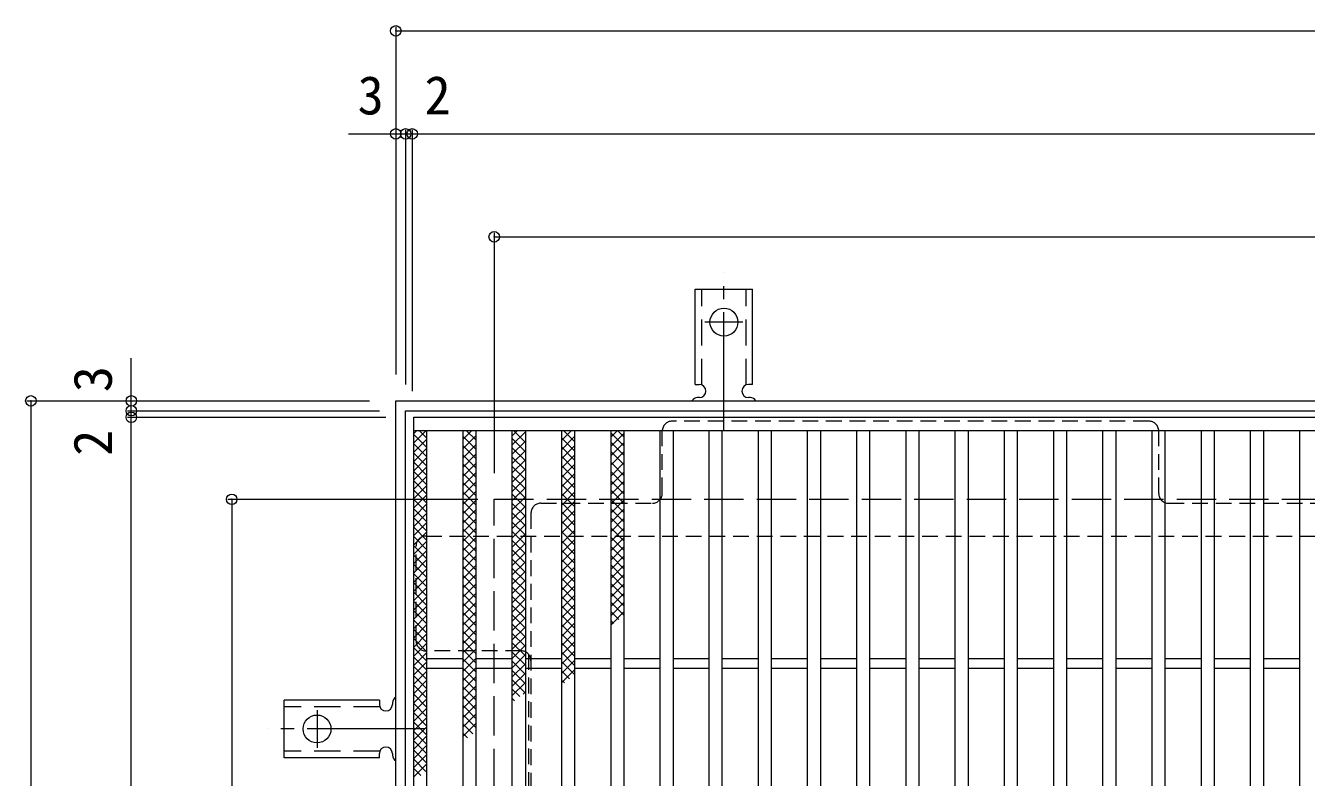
# Model space of a CAD drawing. Units: millimetres at full size, sheet at 1:4; details may follow other scales. Extents: x -950 to 1126, y -781 to 780.
# Drawn here: x -937.5 to -547.2, y 538.4 to 767.5 of the extents above; entities that cross this region are included whole.
import ezdxf
from ezdxf.enums import TextEntityAlignment as Align

# ---------------------------------------------------------------- set-up
doc = ezdxf.new("R2010")
doc.units = ezdxf.units.MM
doc.header["$LTSCALE"] = 4
doc.header["$PDMODE"] = 32
doc.header["$PDSIZE"] = 3.2
for name, pattern in [('CHAIN2', [12, 9, -1, 1, -1]), ('DASHED1', [1.8, 1.2, -0.6]), ('DASHED2', [3, 2, -1]), ('DASHED3', [4, 3, -1])]:
    doc.linetypes.add(name, pattern=pattern)
for name, color, linetype, lineweight in [('A-1_躯体', 2, 'Continuous', 9), ('A-2_仕上', 3, 'Continuous', 9), ('A-4_その他', 7, 'Continuous', 9), ('A-7_ハッチ', 2, 'Continuous', 9), ('A-9_ｸｳﾁｮｳｷ', 6, 'Continuous', 9), ('A-A_ﾊｯﾁ-ﾜｸ', 3, 'Continuous', 9)]:
    doc.layers.add(name, color=color, linetype=linetype, lineweight=lineweight)
doc.styles.add('ＭＳ ゴシック', font='')
doc.styles.get('ＭＳ ゴシック').set_extended_font_data('MS Gothic')

msp = doc.modelspace()

# ---------------------------------------------------------------- linework, layer by layer
at = {"layer": 'A-1_躯体'}
for p, q in [((-824.713, -6.838), (-824.713, 653.162)), ((-824.713, 653.162), (-164.713, 653.162)), ((-821.713, -3.838), (-821.713, 650.162)), ((-821.713, 650.162), (-167.713, 650.162))]:
    msp.add_line(p, q, dxfattribs=at)
at = {"layer": 'A-1_躯体', "linetype": 'DASHED3'}
for p, q in [((-794.713, 23.162), (-794.713, 623.161)), ((-794.713, 623.161), (-194.713, 623.161))]:
    msp.add_line(p, q, dxfattribs=at)
at = {"layer": 'A-2_仕上'}
for p, q in [((-819.213, -1.838), (-819.213, 648.162)), ((-819.213, 644.162), (-170.213, 644.162)), ((-815.213, 2.162), (-815.213, 644.162)), ((-804.213, 2.162), (-804.213, 644.162)), ((-800.213, 2.162), (-800.213, 644.162)), ((-789.213, 2.162), (-789.213, 644.162)), ((-785.213, 644.162), (-785.213, 2.162)), ((-774.213, 644.162), (-774.213, 2.162)), ((-770.213, 644.162), (-770.213, 2.162)), ((-759.213, 644.162), (-759.213, 2.162)), ((-755.213, 644.162), (-755.213, 2.162)), ((-744.213, 644.162), (-744.213, 2.162)), ((-740.213, 644.162), (-740.213, 2.162)), ((-729.213, 2.162), (-729.213, 644.162)), ((-725.213, 2.162), (-725.213, 644.162)), ((-714.213, 2.162), (-714.213, 644.162)), ((-710.213, 2.162), (-710.213, 644.162)), ((-699.213, 2.162), (-699.213, 644.162)), ((-695.214, 2.162), (-695.214, 644.162)), ((-684.213, 2.162), (-684.213, 644.162)), ((-680.214, 2.162), (-680.214, 644.162)), ((-669.213, 2.162), (-669.213, 644.162)), ((-665.213, 2.162), (-665.213, 644.162)), ((-654.213, 2.162), (-654.213, 644.162)), ((-650.214, 2.162), (-650.214, 644.162)), ((-639.213, 2.162), (-639.213, 644.162)), ((-635.213, 2.162), (-635.213, 644.162)), ((-624.213, 2.162), (-624.213, 644.162)), ((-620.213, 2.162), (-620.213, 644.162)), ((-609.213, 2.162), (-609.213, 644.162)), ((-605.213, 2.162), (-605.213, 644.162)), ((-594.213, 2.162), (-594.213, 644.162)), ((-590.213, 2.162), (-590.213, 644.162)), ((-579.213, 2.162), (-579.213, 644.162)), ((-575.213, 2.162), (-575.213, 644.162)), ((-564.213, 2.162), (-564.213, 644.162)), ((-560.213, 2.162), (-560.213, 644.162)), ((-549.213, 2.162), (-549.213, 644.162)), ((-815.213, 574.662), (-804.213, 574.662)), ((-800.213, 574.662), (-789.213, 574.662)), ((-785.213, 574.662), (-774.213, 574.662)), ((-770.213, 574.662), (-759.213, 574.662)), ((-755.213, 574.662), (-744.213, 574.662)), ((-740.213, 574.662), (-729.213, 574.662)), ((-725.213, 574.662), (-714.213, 574.662)), ((-710.213, 574.662), (-699.213, 574.662)), ((-695.214, 574.662), (-684.213, 574.662)), ((-680.213, 574.662), (-669.213, 574.662)), ((-665.213, 574.662), (-654.213, 574.662)), ((-650.214, 574.662), (-639.213, 574.662)), ((-635.213, 574.662), (-624.213, 574.662)), ((-620.213, 574.662), (-609.213, 574.662)), ((-605.213, 574.662), (-594.213, 574.662)), ((-590.213, 574.662), (-579.213, 574.662)), ((-575.213, 574.662), (-564.213, 574.662)), ((-560.213, 574.662), (-549.213, 574.662)), ((-815.213, 571.662), (-804.213, 571.662)), ((-800.213, 571.662), (-789.213, 571.662)), ((-785.213, 571.662), (-774.213, 571.662)), ((-770.213, 571.662), (-759.213, 571.662)), ((-755.213, 571.662), (-744.213, 571.662)), ((-740.213, 571.662), (-729.213, 571.662)), ((-725.213, 571.662), (-714.213, 571.662)), ((-710.213, 571.662), (-699.213, 571.662)), ((-695.214, 571.662), (-684.213, 571.662)), ((-680.213, 571.662), (-669.213, 571.662)), ((-665.213, 571.662), (-654.213, 571.662)), ((-650.214, 571.662), (-639.213, 571.662)), ((-635.213, 571.662), (-624.213, 571.662)), ((-620.213, 571.662), (-609.213, 571.662)), ((-605.213, 571.662), (-594.213, 571.662)), ((-590.213, 571.662), (-579.213, 571.662)), ((-575.213, 571.662), (-564.213, 571.662)), ((-560.213, 571.662), (-549.213, 571.662))]:
    msp.add_line(p, q, dxfattribs=at)
msp.add_lwpolyline([(-819.213, 648.162), (-170.213, 648.162), (-170.213, -1.838), (-819.213, -1.838)], dxfattribs=at)
at = {"layer": 'A-4_その他'}
for p, q in [((-824.713, 767.139), (-824.713, 661.162)), ((-824.713, 765.939), (-164.713, 765.939)), ((-839.117, 734.551), (-821.713, 734.551)), ((-821.713, 735.751), (-821.713, 658.162)), ((-821.713, 734.551), (-819.713, 734.551)), ((-819.713, 735.751), (-819.713, 656.162)), ((-819.713, 734.551), (-169.713, 734.551)), ((-794.713, 704.362), (-794.713, 631.161)), ((-794.713, 703.162), (-194.713, 703.162)), ((-905.318, 650.162), (-905.318, 666.133)), ((-937.123, 653.162), (-832.713, 653.162)), ((-935.923, 653.162), (-935.923, -6.838)), ((-906.518, 650.162), (-829.713, 650.162)), ((-906.518, 648.162), (-827.713, 648.162)), ((-905.318, 648.162), (-905.318, 650.162)), ((-905.318, -1.838), (-905.318, 648.162)), ((-875.913, 623.161), (-799.714, 623.161)), ((-874.713, 623.161), (-874.713, 23.162))]:
    msp.add_line(p, q, dxfattribs=at)
for p in [(-824.713, 765.939), (-824.713, 734.551), (-821.713, 734.551), (-819.713, 734.551), (-794.713, 703.162), (-935.923, 653.162), (-905.318, 653.162), (-905.318, 650.162), (-905.318, 648.162), (-874.713, 623.161)]:
    msp.add_point(p, dxfattribs=at)
at = {"layer": 'A-7_ハッチ', "linetype": 'DASHED1'}
for p, q in [((-595.213, 646.966), (-740.512, 646.966)), ((-743.512, 624.966), (-743.512, 643.966)), ((-592.213, 624.966), (-592.213, 643.966)), ((-780.513, 621.966), (-746.512, 621.966)), ((-589.213, 621.966), (-529.213, 621.966)), ((-783.513, 618.966), (-783.513, 27.359)), ((-818.516, 579.965), (-818.516, 608.966)), ((-815.516, 611.966), (-173.909, 611.966)), ((-786.513, 576.965), (-815.516, 576.965)), ((-784.313, 576.004), (-784.313, 341.623))]:
    msp.add_line(p, q, dxfattribs=at)
for centre, start, end in [((-740.512, 643.966), 90, 180), ((-595.213, 643.966), 0, 90), ((-746.512, 624.966), 270, 0), ((-589.213, 624.966), 180, 270), ((-780.513, 618.966), 90, 180), ((-815.516, 608.966), 90, 180), ((-815.516, 579.965), 180, 270), ((-786.513, 573.965), 0, 90)]:
    msp.add_arc(centre, 3, start, end, dxfattribs=at)
at = {"layer": 'A-9_ｸｳﾁｮｳｷ'}
for p, q in [((-819.213, 640.372), (-815.423, 644.162)), ((-819.213, 643.2), (-818.251, 644.162)), ((-817.623, 644.162), (-815.213, 641.752)), ((-804.213, 641.485), (-801.537, 644.162)), ((-803.226, 644.162), (-800.213, 641.15)), ((-800.397, 644.162), (-800.213, 643.979)), ((-789.214, 642.554), (-787.605, 644.162)), ((-788.874, 644.162), (-785.213, 640.502)), ((-774.208, 641.112), (-771.157, 644.162)), ((-773.594, 644.162), (-770.208, 640.776)), ((-759.216, 642.07), (-757.124, 644.162)), ((-757.133, 644.162), (-755.215, 642.244)), ((-819.213, 642.923), (-815.213, 638.923)), ((-819.213, 637.544), (-815.213, 641.544)), ((-804.213, 638.657), (-800.213, 642.658)), ((-804.213, 642.322), (-800.213, 638.321)), ((-789.214, 639.725), (-785.213, 643.725)), ((-789.214, 641.674), (-785.213, 637.673)), ((-789.214, 636.896), (-785.213, 640.897)), ((-774.208, 638.283), (-770.208, 642.283)), ((-774.208, 641.947), (-770.208, 637.947)), ((-759.216, 643.415), (-755.215, 639.416)), ((-759.216, 639.241), (-755.215, 643.242)), ((-759.216, 640.587), (-755.215, 636.587)), ((-759.216, 636.413), (-755.215, 640.413)), ((-819.213, 640.095), (-815.213, 636.094)), ((-819.213, 634.715), (-815.213, 638.715)), ((-819.213, 637.267), (-815.213, 633.266)), ((-804.213, 635.829), (-800.213, 639.829)), ((-804.213, 639.493), (-800.213, 635.493)), ((-804.213, 633.001), (-800.213, 637.001)), ((-804.213, 636.665), (-800.213, 632.665)), ((-789.214, 638.845), (-785.213, 634.845)), ((-789.214, 634.068), (-785.213, 638.068)), ((-774.208, 635.454), (-770.208, 639.455)), ((-774.208, 639.119), (-770.208, 635.118)), ((-774.208, 632.626), (-770.208, 636.626)), ((-774.208, 636.29), (-770.208, 632.29)), ((-759.216, 637.759), (-755.215, 633.758)), ((-759.216, 633.585), (-755.215, 637.584)), ((-819.213, 631.887), (-815.213, 635.886)), ((-819.213, 634.438), (-815.213, 630.438)), ((-819.213, 629.058), (-815.213, 633.058)), ((-804.213, 630.172), (-800.213, 634.172)), ((-804.213, 633.837), (-800.213, 629.836)), ((-789.214, 636.016), (-785.213, 632.017)), ((-789.214, 631.24), (-785.213, 635.24)), ((-789.214, 633.188), (-785.213, 629.188)), ((-789.214, 628.412), (-785.213, 632.412)), ((-774.208, 629.798), (-770.208, 633.797)), ((-774.208, 633.462), (-770.208, 629.462)), ((-759.215, 634.439), (-755.215, 630.44)), ((-759.215, 630.265), (-755.215, 634.266)), ((-819.213, 631.609), (-815.213, 627.61)), ((-819.213, 626.23), (-815.213, 630.23)), ((-819.213, 628.781), (-815.213, 624.781)), ((-804.213, 627.344), (-800.213, 631.344)), ((-804.213, 631.008), (-800.213, 627.008)), ((-804.213, 624.515), (-800.213, 628.515)), ((-789.214, 630.36), (-785.213, 626.36)), ((-789.214, 625.583), (-785.213, 629.583)), ((-774.208, 626.969), (-770.208, 630.969)), ((-774.208, 630.633), (-770.208, 626.634)), ((-759.215, 631.611), (-755.215, 627.612)), ((-759.215, 627.437), (-755.215, 631.437)), ((-759.215, 628.783), (-755.215, 624.782)), ((-759.215, 624.609), (-755.215, 628.609)), ((-819.213, 623.401), (-815.213, 627.401)), ((-819.213, 625.953), (-815.213, 621.953)), ((-819.213, 620.573), (-815.213, 624.573)), ((-804.213, 628.179), (-800.213, 624.179)), ((-804.213, 621.686), (-800.213, 625.687)), ((-804.213, 625.351), (-800.213, 621.351)), ((-789.214, 627.531), (-785.213, 623.532)), ((-789.214, 622.755), (-785.213, 626.755)), ((-789.214, 624.703), (-785.213, 620.703)), ((-774.208, 624.141), (-770.208, 628.141)), ((-774.208, 627.805), (-770.208, 623.805)), ((-774.208, 621.313), (-770.208, 625.312)), ((-774.208, 624.977), (-770.208, 620.977)), ((-759.215, 625.955), (-755.215, 621.954)), ((-759.215, 621.781), (-755.215, 625.78)), ((-819.213, 623.124), (-815.213, 619.125)), ((-819.213, 617.744), (-815.213, 621.745)), ((-804.213, 618.858), (-800.213, 622.859)), ((-804.213, 622.522), (-800.213, 618.522)), ((-789.214, 619.926), (-785.213, 623.926)), ((-789.214, 621.875), (-785.213, 617.874)), ((-789.214, 617.097), (-785.213, 621.098)), ((-774.208, 618.484), (-770.208, 622.484)), ((-774.208, 622.148), (-770.208, 618.148)), ((-759.215, 623.126), (-755.215, 619.126)), ((-759.215, 618.951), (-755.215, 622.952)), ((-819.213, 620.296), (-815.213, 616.296)), ((-819.213, 614.916), (-815.213, 618.916)), ((-819.213, 617.468), (-815.213, 613.467)), ((-804.213, 616.03), (-800.213, 620.03)), ((-804.213, 619.694), (-800.213, 615.694)), ((-804.213, 613.202), (-800.213, 617.202)), ((-804.213, 616.866), (-800.213, 612.866)), ((-789.214, 619.046), (-785.213, 615.046)), ((-789.214, 614.269), (-785.213, 618.269)), ((-774.208, 615.655), (-770.208, 619.656)), ((-774.208, 619.32), (-770.208, 615.32)), ((-774.208, 612.827), (-770.208, 616.827)), ((-759.215, 620.297), (-755.215, 616.297)), ((-759.215, 616.123), (-755.215, 620.124)), ((-759.215, 617.469), (-755.215, 613.469)), ((-759.215, 613.295), (-755.215, 617.295)), ((-819.213, 612.088), (-815.213, 616.087)), ((-819.213, 614.639), (-815.213, 610.639)), ((-819.213, 609.259), (-815.213, 613.259)), ((-804.213, 610.373), (-800.213, 614.373)), ((-804.213, 614.037), (-800.213, 610.037)), ((-789.214, 616.218), (-785.213, 612.218)), ((-789.214, 611.441), (-785.213, 615.441)), ((-789.214, 613.389), (-785.213, 609.389)), ((-774.213, 609.657), (-770.214, 613.657)), ((-774.213, 613.322), (-770.214, 609.321)), ((-774.208, 616.491), (-770.208, 612.491)), ((-755.213, 610.474), (-759.213, 614.474)), ((-759.213, 610.3), (-755.213, 614.3)), ((-819.213, 611.811), (-815.213, 607.811)), ((-819.213, 606.431), (-815.213, 610.431)), ((-819.213, 608.982), (-815.213, 604.982)), ((-804.213, 607.545), (-800.213, 611.545)), ((-804.213, 611.209), (-800.213, 607.209)), ((-789.214, 608.613), (-785.213, 612.613)), ((-789.214, 610.561), (-785.213, 606.561)), ((-789.214, 605.784), (-785.213, 609.784)), ((-774.213, 606.829), (-770.214, 610.828)), ((-774.213, 610.492), (-770.214, 606.493)), ((-759.213, 611.645), (-755.213, 607.646)), ((-759.213, 607.471), (-755.213, 611.471)), ((-819.213, 603.603), (-815.213, 607.602)), ((-819.213, 606.154), (-815.213, 602.154)), ((-804.213, 604.716), (-800.213, 608.716)), ((-804.213, 608.38), (-800.213, 604.381)), ((-804.213, 601.888), (-800.213, 605.888)), ((-804.213, 605.552), (-800.213, 601.552)), ((-789.214, 607.733), (-785.213, 603.733)), ((-789.214, 602.956), (-785.213, 606.956)), ((-774.213, 604), (-770.214, 608)), ((-774.213, 607.664), (-770.214, 603.664)), ((-774.213, 601.172), (-770.214, 605.172)), ((-759.213, 608.817), (-755.213, 604.818)), ((-759.213, 604.643), (-755.213, 608.643)), ((-759.213, 605.989), (-755.213, 601.988)), ((-759.213, 601.815), (-755.213, 605.815)), ((-819.213, 600.774), (-815.213, 604.774)), ((-819.213, 603.325), (-815.213, 599.326)), ((-819.213, 597.945), (-815.213, 601.946)), ((-804.213, 599.059), (-800.213, 603.059)), ((-804.213, 602.724), (-800.213, 598.724)), ((-789.214, 604.904), (-785.213, 600.904)), ((-789.214, 600.127), (-785.213, 604.127)), ((-789.214, 602.076), (-785.213, 598.076)), ((-789.214, 597.299), (-785.213, 601.299)), ((-774.213, 604.836), (-770.214, 600.836)), ((-774.213, 598.344), (-770.214, 602.344)), ((-774.213, 602.007), (-770.214, 598.008)), ((-759.213, 603.16), (-755.213, 599.16)), ((-759.213, 598.987), (-755.213, 602.986)), ((-819.213, 600.497), (-815.213, 596.497)), ((-819.213, 595.117), (-815.213, 599.117)), ((-819.213, 597.669), (-815.213, 593.668)), ((-804.213, 596.231), (-800.213, 600.231)), ((-804.213, 599.895), (-800.213, 595.895)), ((-804.213, 593.403), (-800.213, 597.403)), ((-789.214, 599.247), (-785.213, 595.247)), ((-789.214, 594.47), (-785.213, 598.47)), ((-774.213, 595.515), (-770.214, 599.515)), ((-774.213, 599.179), (-770.214, 595.179)), ((-759.213, 600.332), (-755.213, 596.332)), ((-759.213, 596.157), (-755.213, 600.158)), ((-759.213, 597.503), (-755.213, 593.503)), ((-759.213, 593.329), (-755.213, 597.33)), ((-819.213, 592.289), (-815.213, 596.288)), ((-819.213, 594.84), (-815.213, 590.84)), ((-819.213, 589.46), (-815.213, 593.46)), ((-804.213, 597.067), (-800.213, 593.067)), ((-804.213, 590.574), (-800.213, 594.575)), ((-804.213, 594.239), (-800.213, 590.238)), ((-789.214, 596.419), (-785.213, 592.419)), ((-789.214, 591.642), (-785.213, 595.642)), ((-789.214, 593.59), (-785.213, 589.59)), ((-774.213, 592.686), (-770.214, 596.687)), ((-774.213, 596.351), (-770.214, 592.351)), ((-774.213, 589.858), (-770.214, 593.859)), ((-774.213, 593.522), (-770.214, 589.522)), ((-759.213, 594.675), (-755.213, 590.675)), ((-759.213, 590.501), (-755.213, 594.501)), ((-819.213, 592.011), (-815.213, 588.012)), ((-819.213, 586.632), (-815.213, 590.632)), ((-804.213, 587.746), (-800.213, 591.746)), ((-804.213, 591.41), (-800.213, 587.41)), ((-789.214, 588.813), (-785.213, 592.814)), ((-789.214, 590.762), (-785.213, 586.762)), ((-789.214, 585.985), (-785.213, 589.985)), ((-774.213, 587.03), (-770.214, 591.029)), ((-774.213, 590.694), (-770.214, 586.694)), ((-759.213, 591.847), (-755.213, 587.846)), ((-759.213, 587.673), (-755.213, 591.672)), ((-819.213, 589.183), (-815.213, 585.183)), ((-819.213, 583.803), (-815.213, 587.803)), ((-819.213, 586.355), (-815.213, 582.355)), ((-804.213, 584.917), (-800.213, 588.917)), ((-804.213, 588.581), (-800.213, 584.582)), ((-804.213, 582.089), (-800.213, 586.089)), ((-804.213, 585.753), (-800.213, 581.753)), ((-789.214, 587.933), (-785.213, 583.934)), ((-789.214, 583.157), (-785.213, 587.156)), ((-774.213, 584.201), (-770.214, 588.201)), ((-774.213, 587.865), (-770.214, 583.865)), ((-759.213, 589.018), (-756.757, 586.562)), ((-759.213, 584.844), (-755.213, 588.844)), ((-759.213, 586.19), (-758.345, 585.322)), ((-819.213, 580.975), (-815.213, 584.975)), ((-819.213, 583.526), (-815.213, 579.527)), ((-819.213, 578.146), (-815.213, 582.147)), ((-804.213, 579.261), (-800.213, 583.26)), ((-804.213, 582.925), (-800.213, 578.925)), ((-789.214, 585.105), (-785.213, 581.105)), ((-789.214, 580.328), (-785.213, 584.328)), ((-789.214, 582.277), (-785.213, 578.277)), ((-774.213, 581.373), (-770.214, 585.373)), ((-774.213, 585.037), (-770.214, 581.037)), ((-774.213, 578.545), (-770.214, 582.545)), ((-774.213, 582.209), (-770.214, 578.209)), ((-819.213, 580.698), (-815.213, 576.698)), ((-819.213, 575.318), (-815.213, 579.318)), ((-819.213, 577.87), (-815.213, 573.869)), ((-804.213, 576.433), (-800.213, 580.432)), ((-804.213, 580.096), (-800.213, 576.096)), ((-789.214, 577.5), (-785.213, 581.5)), ((-789.214, 579.448), (-785.213, 575.448)), ((-789.214, 574.672), (-785.213, 578.671)), ((-774.213, 575.716), (-770.214, 579.716)), ((-774.213, 579.38), (-770.214, 575.381)), ((-819.213, 572.49), (-815.213, 576.489)), ((-819.213, 575.041), (-815.213, 571.041)), ((-804.213, 573.604), (-800.213, 577.604)), ((-804.213, 577.268), (-800.213, 573.268)), ((-804.213, 570.775), (-800.213, 574.776)), ((-804.213, 574.44), (-800.213, 570.439)), ((-789.214, 576.62), (-785.213, 572.62)), ((-789.214, 571.843), (-785.213, 575.843)), ((-789.214, 573.792), (-785.213, 569.791)), ((-774.213, 572.887), (-770.214, 576.888)), ((-774.213, 576.552), (-770.214, 572.552)), ((-774.213, 570.059), (-770.214, 574.059)), ((-819.213, 569.661), (-815.213, 573.661)), ((-819.213, 572.213), (-815.213, 568.213)), ((-819.213, 566.833), (-815.213, 570.833)), ((-804.213, 567.947), (-800.213, 571.947)), ((-804.213, 571.611), (-800.213, 567.611)), ((-789.214, 569.014), (-785.213, 573.015)), ((-789.214, 570.963), (-785.213, 566.963)), ((-789.214, 566.186), (-785.213, 570.186)), ((-774.213, 573.724), (-770.214, 569.723)), ((-774.213, 567.231), (-770.214, 571.231)), ((-774.213, 570.895), (-771.75, 568.431)), ((-819.213, 569.384), (-815.213, 565.384)), ((-819.213, 564.005), (-815.213, 568.005)), ((-819.213, 566.556), (-815.213, 562.556)), ((-804.213, 565.118), (-800.213, 569.118)), ((-804.213, 568.782), (-800.213, 564.783)), ((-804.213, 562.29), (-800.213, 566.29)), ((-804.213, 565.954), (-800.213, 561.954)), ((-789.214, 568.134), (-785.346, 564.268)), ((-789.214, 563.358), (-785.213, 567.357)), ((-774.213, 568.066), (-773.338, 567.191)), ((-819.213, 561.176), (-815.213, 565.176)), ((-819.213, 563.727), (-815.213, 559.728)), ((-819.213, 558.347), (-815.213, 562.348)), ((-804.213, 559.462), (-800.213, 563.462)), ((-804.213, 563.126), (-800.213, 559.126)), ((-789.214, 565.306), (-786.935, 563.027)), ((-789.214, 562.478), (-788.523, 561.787)), ((-785.936, 563.807), (-785.213, 564.529)), ((-819.213, 560.899), (-815.213, 556.899)), ((-819.213, 555.519), (-815.213, 559.519)), ((-804.213, 556.634), (-800.213, 560.633)), ((-804.213, 560.297), (-800.213, 556.298)), ((-819.213, 558.071), (-815.213, 554.071)), ((-819.213, 552.691), (-815.213, 556.691)), ((-819.213, 555.242), (-815.213, 551.242)), ((-804.213, 553.805), (-800.213, 557.805)), ((-804.213, 557.469), (-800.213, 553.469)), ((-804.213, 550.976), (-800.213, 554.977)), ((-804.213, 554.641), (-801.229, 551.656)), ((-819.213, 549.862), (-815.213, 553.862)), ((-819.213, 552.414), (-815.213, 548.414)), ((-819.213, 547.034), (-815.213, 551.034)), ((-804.213, 551.812), (-802.817, 550.416)), ((-819.213, 549.586), (-815.213, 545.585)), ((-819.213, 544.206), (-815.213, 548.206)), ((-819.213, 546.757), (-815.213, 542.757)), ((-819.213, 541.377), (-815.213, 545.377)), ((-819.213, 543.928), (-815.523, 540.239)), ((-819.213, 538.548), (-815.213, 542.549)), ((-819.213, 541.1), (-817.111, 538.998))]:
    msp.add_line(p, q, dxfattribs=at)
at = {"layer": 'A-A_ﾊｯﾁ-ﾜｸ', "color": 7, "linetype": 'CHAIN2'}
for p, q in [((-724.712, 644.161), (-724.712, 692.162)), ((-718.936, 677.162), (-730.488, 677.162)), ((-848.713, 558.938), (-848.713, 547.386)), ((-815.712, 553.162), (-863.713, 553.162))]:
    msp.add_line(p, q, dxfattribs=at)
at = {"layer": 'A-A_ﾊｯﾁ-ﾜｸ'}
for p, q in [((-733.462, 658.162), (-733.462, 687.162)), ((-733.462, 687.162), (-715.962, 687.162)), ((-715.962, 658.162), (-715.962, 687.162)), ((-733.462, 658.162), (-732.212, 658.162)), ((-715.962, 658.162), (-717.212, 658.162)), ((-732.208, 654.162), (-732.721, 654.162)), ((-716.713, 654.162), (-717.212, 654.162)), ((-829.713, 561.912), (-858.713, 561.912)), ((-858.713, 544.412), (-858.713, 561.912)), ((-829.713, 561.912), (-829.713, 560.662)), ((-825.713, 561.162), (-825.713, 560.662)), ((-829.713, 544.412), (-858.713, 544.412)), ((-829.713, 544.412), (-829.713, 545.662)), ((-825.713, 545.667), (-825.713, 545.154))]:
    msp.add_line(p, q, dxfattribs=at)
at = {"layer": 'A-A_ﾊｯﾁ-ﾜｸ', "linetype": 'DASHED2'}
for p, q in [((-731.462, 658.016), (-731.462, 687.162)), ((-717.962, 658.016), (-717.962, 687.162)), ((-829.567, 559.912), (-858.713, 559.912)), ((-829.567, 546.412), (-858.713, 546.412))]:
    msp.add_line(p, q, dxfattribs=at)
at = {"layer": 'A-A_ﾊｯﾁ-ﾜｸ'}
for centre in [(-724.712, 677.162), (-848.713, 553.162)]:
    msp.add_circle(centre, 4.25, dxfattribs=at)
for centre, start, end in [((-732.212, 656.162), 270.13329, 90), ((-717.212, 656.162), 90, 270), ((-732.713, 652.162), 90.24162, 150.00072), ((-716.713, 652.162), 29.99951, 89.72403), ((-823.713, 561.162), 119.99951, 179.72403), ((-827.713, 560.662), 180, 0), ((-827.713, 545.662), 0.13329, 180), ((-823.713, 545.162), 180.24162, 240.00072)]:
    msp.add_arc(centre, 2, start, end, dxfattribs=at)

# ---------------------------------------------------------------- texts
at = {"layer": 'A-4_その他', "color": 2, "style": 'ＭＳ ゴシック'}
for s, p in [('3', (-836.348, 736.951)), ('2', (-815.957, 736.951))]:
    msp.add_text(s, height=11.73, dxfattribs=at).set_placement(p, align=Align.BOTTOM_LEFT)
for s, p in [('3', (-907.718, 655.8)), ('2', (-907.718, 636.404))]:
    msp.add_text(s, height=11.73, rotation=90, dxfattribs=at).set_placement(p, align=Align.BOTTOM_LEFT)

doc.saveas('drawing.dxf')
